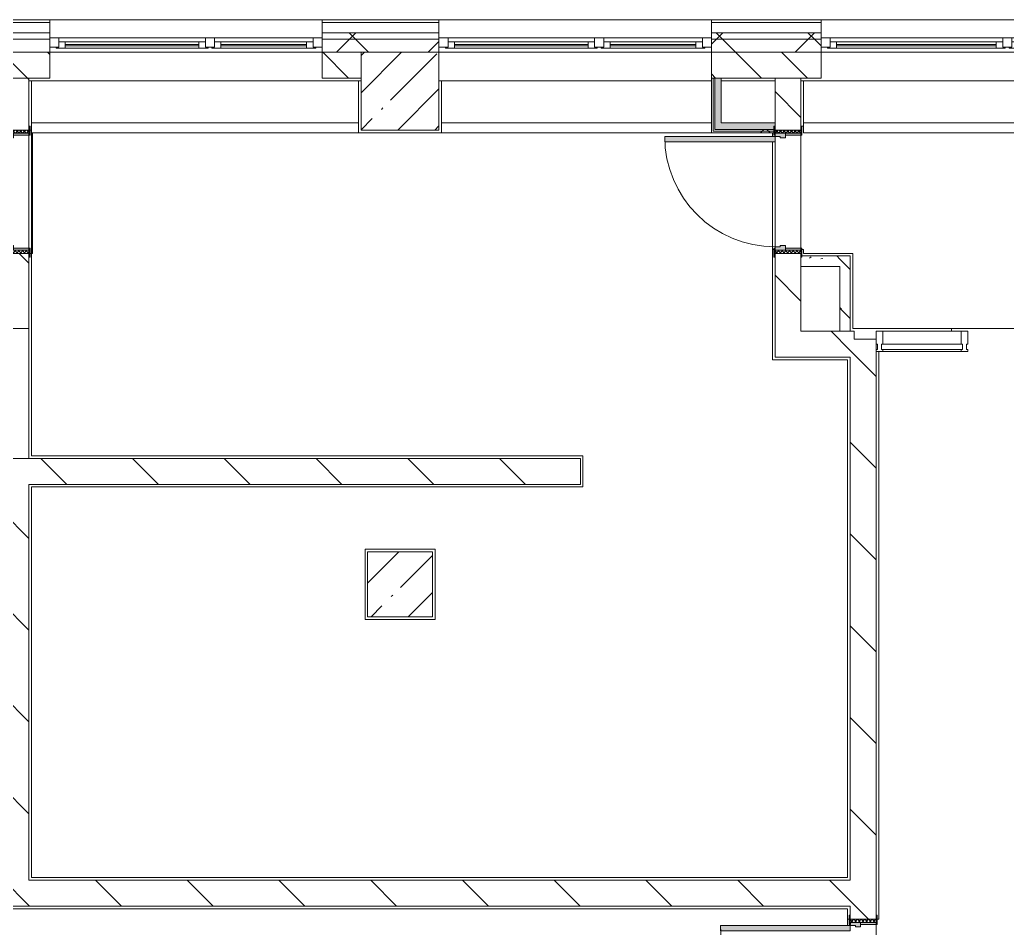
# Model space of a CAD drawing. Header units: millimetres. Extents: x 81671 to 282875, y -8553 to 29000.
# Drawn here: x 199288 to 206899, y 20350 to 27350 of the extents above; entities that cross this region are included whole.
import ezdxf

# ---------------------------------------------------------------- set-up
doc = ezdxf.new("R2010")
doc.units = ezdxf.units.MM
for name, color, linetype, lineweight, true_color in [('A-DOOR-5', 7, 'Continuous', 5, 0xe2e2e2), ('A-DOOR-6', 7, 'Continuous', 5, 0xaaaaaa), ('A-DOOR-FRAM-3', 7, 'Continuous', 5, 0xe2e2e2), ('A-DOOR-FRAM-4', 7, 'Continuous', 5, 0xaaaaaa), ('A-FLOR-3', 7, 'Continuous', 5, 0xaaaaaa), ('I-WALL-4', 7, 'Continuous', 9, 0xe7e7e7), ('I-WALL-7', 7, 'Continuous', 5, 0x787878)]:
    doc.layers.add(name, color=color, linetype=linetype, lineweight=lineweight, true_color=true_color)
for name, color, linetype, lineweight in [('A-GLAZ-3', 7, 'Continuous', 5), ('A-GLAZ-CWMG-2', 7, 'Continuous', 5), ('A-WALL', 7, 'Continuous', 9), ('A-WALL-4', 7, 'Continuous', 5), ('I-WALL-5', 7, 'Continuous', 5), ('S-COLS-2', 7, 'Continuous', 5)]:
    doc.layers.add(name, color=color, linetype=linetype, lineweight=lineweight)
pattern_1 = [(135, (147759.1, 0), (-353.5534, -353.5534), [])]
pattern_2 = [(135, (1826.41, 164.685), (-14.14214, -14.14214), []), (225, (1826.41, 164.685), (14.14214, -14.14214), [])]
pattern_3 = [(45, (-296.384, 164.685), (-14.1421, 14.1421), []), (135, (-296.384, 164.685), (-14.1421, -14.1421), [])]
pattern_4 = [(45, (147759.1, 0), (-353.5534, 353.5534), []), (135, (147759.1, 0), (-353.5534, -353.5534), [])]
pattern_5 = [(135, (147759.1, 0), (-377.1708, -377.1708), [533.4, -88.9, 17.78, -88.9]), (135, (147759.1, 376.94), (-377.1708, -377.1708), []), (50, (147759.1, 0), (637.6445, -55.7866), [66.675, -733.425]), (355, (147759.1, 0), (-123.3494, 668.699), [53.34, -586.74]), (100.451, (147812.23, -4.65), (514.299, 612.908), [56.665, -623.315]), (46.184, (147759.1, 177.8), (948.776, -147.15), [100.012, -1100.137]), (96.636, (147838.2, 165.5), (830.909, 865.997), [84.998, -934.973]), (351.184, (147759.1, 177.8), (830.918, 865.988), [80.01, -880.11]), (21, (147848, 133.35), (530.6506, -357.9283), [66.675, -733.425]), (326, (147848, 133.35), (216.308, 644.6585), [53.34, -586.74]), (71.451, (147892.2, 103.5), (746.9596, 286.7243), [56.665, -623.315]), (37.5, (147759.1, 0), (10.8105, 295.9426), [16.764, -562.864, 16.764, -578.866, -588.962]), (37.5, (147759.1, 0), (10.8105, 295.9426), [-1175.258, 16.764, -572.198]), (7.5, (147759.1, 0), (233.8692, 350.6318), [16.764, -322.834, 16.764, -549.529, -224.472]), (7.5, (147759.1, 0), (233.8692, 350.6318), [-905.891, 16.764, -207.708]), (327.5, (147560.85, 0), (474.5678, -20.0513), [16.764, -205.486, 16.764, -676.656, -920.115]), (327.5, (147560.85, 0), (474.5678, -20.0513), [-915.67, 16.764, -903.351]), (317.5, (147471.95, 0), (518.4522, 88.9934), [16.764, -272.161, 16.764, -443.738, -653.415]), (317.5, (147471.95, 0), (518.4522, 88.9934), [-749.427, 16.764, -636.651])]
pattern_6 = [(45, (147759.1, 0), (-530.33, 530.33), []), (135, (147759.1, 0), (-530.33, -530.33), [])]

# ---------------------------------------------------------------- blocks, each defined once
blk = doc.blocks.new('Прямоугольный импост - Импост структурный с накладкой - 160мм Темный-32302292-1_4_3_птичка')
at = {"layer": 'A-GLAZ-CWMG-2'}
for p, q in [((-50, 40), (-50, 140)), ((-50, 140), (0, 140)), ((0, 140), (0, 40)), ((-40, 40), (-50, 40)), ((-50, -17), (-50, 0)), ((-50, 0), (-40, 0)), ((-40, 0), (-40, 40)), ((-10, 40), (-10, 0)), ((0, 40), (-10, 40)), ((-10, 0), (0, 0)), ((0, 0), (0, -17)), ((0, -17), (-50, -17))]:
    blk.add_line(p, q, dxfattribs=at)
blk = doc.blocks.new('110_Дверь_СКБ_1Ст_Внутренняя1 - Д-11л 950х2100-32173567-1_4_3_птичка')
at = {"layer": 'A-DOOR-5'}
h = blk.add_hatch(color=256, dxfattribs=at)
h.paths.add_polyline_path([(-437.5, 20), (-402.5, 20), (-402.5, 60), (-412.5, 60), (-412.5, 100), (-437.5, 100)])
h.paths.add_polyline_path([(427.5, 44), (427.5, 20), (462.5, 20), (462.5, 100), (437.5, 100), (437.5, 60), (427.5, 60)])
at = {"layer": 'A-DOOR-6'}
h = blk.add_hatch(dxfattribs=at)
h.set_pattern_fill('FP_6', color=256, style=0, pattern_type=2)
h.set_pattern_definition(pattern_2)
h.paths.add_polyline_path([(462.5, -100), (487.5, -100), (487.5, 100), (462.5, 100)])
at = {"layer": 'A-DOOR-FRAM-3'}
for points in [[(397.5, 637.3), (397.5, 100), (437.5, 100), (437.5, 950), (397.5, 950), (397.5, 705.6)], [(-492.5, 100), (-422.5, 100), (-422.5, 108), (-492.5, 108)], [(447.5, 100), (517.5, 100), (517.5, 108), (447.5, 108)], [(-437.5, -100), (-422.5, -100), (-422.5, 20), (-437.5, 20)], [(447.5, -100), (462.5, -100), (462.5, 20), (447.5, 20)], [(-492.5, -100), (-492.5, -108), (-422.5, -108), (-422.5, -100), (-482.5, -100)], [(447.5, -102.3), (447.5, -108), (517.5, -108), (517.5, -100), (447.5, -100)]]:
    blk.add_hatch(color=256, dxfattribs=at).paths.add_polyline_path(points)
at = {"layer": 'A-DOOR-FRAM-4'}
h = blk.add_hatch(dxfattribs=at)
h.set_pattern_fill('FP_7', color=256, style=0, pattern_type=2)
h.set_pattern_definition(pattern_3)
h.paths.add_polyline_path([(-462.5, -100), (-437.5, -100), (-437.5, 100), (-462.5, 100)])
at = {"layer": 'A-DOOR-6'}
for p, q in [((437.5, 950), (397.5, 950)), ((397.5, 950), (397.5, 100)), ((437.5, 100), (437.5, 950)), ((397.5, 100), (437.5, 100))]:
    blk.add_line(p, q, dxfattribs=at)
blk.add_arc((437.5, 100), 850, 90, 180, dxfattribs=at)
at = {"layer": 'A-DOOR-FRAM-4'}
for p, q in [((-422.5, 108), (-492.5, 108)), ((-492.5, 108), (-492.5, 100)), ((-492.5, 100), (-422.5, 100)), ((-437.5, 100), (-462.5, 100)), ((-462.5, 100), (-462.5, -100)), ((-412.5, 100), (-437.5, 100)), ((-437.5, 100), (-437.5, 20)), ((-437.5, -100), (-437.5, 100)), ((-422.5, 100), (-437.5, 100)), ((-437.5, 100), (-437.5, 99)), ((-437.5, 99), (-422.5, 99)), ((-422.5, 100), (-422.5, 108)), ((-422.5, 99), (-422.5, 100)), ((-412.5, 60), (-412.5, 100)), ((437.5, 100), (437.5, 60)), ((462.5, 100), (437.5, 100)), ((517.5, 108), (447.5, 108)), ((447.5, 108), (447.5, 100)), ((462.5, 100), (447.5, 100)), ((447.5, 100), (447.5, 99)), ((447.5, 100), (517.5, 100)), ((447.5, 99), (462.5, 99)), ((462.5, 20), (462.5, 100)), ((487.5, 100), (462.5, 100)), ((462.5, 100), (462.5, -100)), ((462.5, 99), (462.5, 100)), ((487.5, -100), (487.5, 100)), ((517.5, 100), (517.5, 108)), ((-437.5, 20), (-402.5, 20)), ((-422.5, 20), (-437.5, 20)), ((-437.5, 20), (-437.5, -100)), ((-422.5, -100), (-422.5, 20)), ((-402.5, 60), (-412.5, 60)), ((-402.5, 20), (-402.5, 60)), ((437.5, 60), (427.5, 60)), ((427.5, 60), (427.5, 20)), ((427.5, 20), (462.5, 20)), ((462.5, 20), (447.5, 20)), ((447.5, 20), (447.5, -100)), ((462.5, -100), (462.5, 20)), ((-422.5, -100), (-492.5, -100)), ((-492.5, -100), (-492.5, -108)), ((-492.5, -108), (-422.5, -108)), ((-462.5, -100), (-437.5, -100)), ((-437.5, -100), (-422.5, -100)), ((-422.5, -108), (-422.5, -100)), ((447.5, -100), (462.5, -100)), ((517.5, -100), (447.5, -100)), ((447.5, -100), (447.5, -108)), ((447.5, -108), (517.5, -108)), ((462.5, -100), (487.5, -100)), ((517.5, -108), (517.5, -100))]:
    blk.add_line(p, q, dxfattribs=at)
blk = doc.blocks.new('PNS_Панель прямоугольная - Нр_Стекло - 40мм-32305525-1_4_3_птичка')
at = {"layer": 'A-GLAZ-3'}
for p, q in [((-312.5, 0), (312.5, 0)), ((302.5, 0), (-302.5, 0)), ((-302.5, -40), (302.5, -40))]:
    blk.add_line(p, q, dxfattribs=at)
blk = doc.blocks.new('Прямоугольный импост - Импост структурный с накладкой - 160мм Темный-32302294-1_4_3_птичка')
at = {"layer": 'A-GLAZ-CWMG-2'}
for p, q in [((-25, 40), (-25, 140)), ((-25, 140), (25, 140)), ((25, 140), (25, 40)), ((-15, 40), (-25, 40)), ((-25, -17), (-25, 0)), ((-25, 0), (-15, 0)), ((-15, 0), (-15, 40)), ((15, 40), (15, 0)), ((25, 40), (15, 40)), ((15, 0), (25, 0)), ((25, 0), (25, -17)), ((25, -17), (-25, -17))]:
    blk.add_line(p, q, dxfattribs=at)
blk = doc.blocks.new('Прямоугольный импост - Импост структурный с накладкой - 160мм Темный-32305521-1_4_3_птичка')
at = {"layer": 'A-GLAZ-CWMG-2'}
for p, q in [((58180, 24950), (58785, 24950)), ((58180, 24793), (58785, 24793))]:
    blk.add_line(p, q, dxfattribs=at)
blk = doc.blocks.new('BSC_Колонна _Прямоугольная - 500х500-33455413-1_4_3_птичка')
at = {"layer": 'S-COLS-2'}
h = blk.add_hatch(dxfattribs=at)
h.set_pattern_fill('FP_165', color=256, style=0, pattern_type=2)
h.set_pattern_definition([(45, (-54460, -23000), (-285.123, 285.123), []), (45, (-54174.88, -23000), (-285.123, 285.123), [504.031, -100.806, 16.764, -84.042])])
h.paths.add_polyline_path([(-244.2, -250), (250, -250), (250, 250), (-250, 250), (-250, -250)])
for p, q in [((250, 250), (-250, 250)), ((-250, 250), (-250, -250)), ((250, -250), (250, 250)), ((-250, -250), (250, -250))]:
    blk.add_line(p, q, dxfattribs=at)
blk = doc.blocks.new('120_Окно_СКБ_2Ст - 120_Окно_СКБ_2Ст 2100х2400 _мал створка справа_-19092174-1_4_3_птичка')
at = {"layer": 'A-GLAZ-3'}
for p, q in [((-1050, -75), (-1050, -5)), ((-1050, -5), (-980, -5)), ((1050, -5), (-1050, -5)), ((-980, -75), (-1050, -75)), ((-1050, -75), (-1000, -75)), ((-980, -75), (-1000, -75)), ((-1000, -75), (-1000, -85)), ((-980, -5), (-980, -75)), ((150, -35), (-980, -35)), ((-980, -35), (-980, -75)), ((-930, -85), (-930, -35)), ((-930, -55), (100, -55)), ((100, -65), (-930, -65)), ((100, -85), (100, -35)), ((150, -75), (150, -5)), ((150, -5), (220, -5)), ((150, -75), (150, -35)), ((220, -75), (150, -75)), ((170, -75), (150, -75)), ((170, -75), (200, -75)), ((170, -85), (170, -75)), ((220, -75), (200, -75)), ((200, -75), (200, -85)), ((220, -5), (220, -75)), ((980, -35), (220, -35)), ((220, -35), (220, -75)), ((270, -85), (270, -35)), ((270, -55), (930, -55)), ((930, -65), (270, -65)), ((930, -85), (930, -35)), ((980, -75), (980, -5)), ((980, -5), (1050, -5)), ((980, -75), (980, -35)), ((1050, -75), (980, -75)), ((1000, -75), (980, -75)), ((1000, -75), (1050, -75)), ((1000, -85), (1000, -75)), ((1050, -5), (1050, -75)), ((-1000, -85), (170, -85)), ((170, -85), (-1000, -85)), ((200, -85), (1000, -85)), ((1000, -85), (200, -85))]:
    blk.add_line(p, q, dxfattribs=at)
blk = doc.blocks.new('120_Окно_СКБ_2Ст - 120_Окно_СКБ_2Ст 2300х2400 _мал створка справа_-19949978-1_4_3_птичка')
at = {"layer": 'A-GLAZ-3'}
for p, q in [((-1150, -75), (-1150, -5)), ((-1150, -5), (-1080, -5)), ((1150, -5), (-1150, -5)), ((-1080, -75), (-1150, -75)), ((-1150, -75), (-1100, -75)), ((-1080, -75), (-1100, -75)), ((-1100, -75), (-1100, -85)), ((-1080, -5), (-1080, -75)), ((250, -35), (-1080, -35)), ((-1080, -35), (-1080, -75)), ((-1030, -85), (-1030, -35)), ((-1030, -55), (200, -55)), ((200, -65), (-1030, -65)), ((200, -85), (200, -35)), ((250, -75), (250, -5)), ((250, -5), (320, -5)), ((250, -75), (250, -35)), ((320, -75), (250, -75)), ((270, -75), (250, -75)), ((270, -75), (300, -75)), ((270, -85), (270, -75)), ((320, -75), (300, -75)), ((300, -75), (300, -85)), ((320, -5), (320, -75)), ((1080, -35), (320, -35)), ((320, -35), (320, -75)), ((370, -85), (370, -35)), ((370, -55), (1030, -55)), ((1030, -65), (370, -65)), ((1030, -85), (1030, -35)), ((1080, -75), (1080, -5)), ((1080, -5), (1150, -5)), ((1080, -75), (1080, -35)), ((1150, -75), (1080, -75)), ((1100, -75), (1080, -75)), ((1100, -75), (1150, -75)), ((1100, -85), (1100, -75)), ((1150, -5), (1150, -75)), ((-1100, -85), (270, -85)), ((270, -85), (-1100, -85)), ((300, -85), (1100, -85)), ((1100, -85), (300, -85))]:
    blk.add_line(p, q, dxfattribs=at)
blk = doc.blocks.new('110_Дверь_СКБ_1Ст_Внутренняя1 - Д-26л 950х2100 EIW30-32941023-1_4_3_птичка')
at = {"layer": 'A-DOOR-5'}
h = blk.add_hatch(color=256, dxfattribs=at)
h.paths.add_polyline_path([(-437.5, 92.9), (-437.5, 20), (-402.5, 20), (-407.2, 60), (-412.5, 65.8), (-412.5, 100), (-437.5, 94.9), (-437.5, 94)])
h.paths.add_polyline_path([(427.5, 20), (462.5, 20), (462.5, 100), (437.5, 100), (437.5, 60), (427.5, 60), (427.5, 44)])
at = {"layer": 'A-DOOR-6'}
h = blk.add_hatch(dxfattribs=at)
h.set_pattern_fill('FP_6', color=256, style=0, pattern_type=2)
h.set_pattern_definition(pattern_2)
h.paths.add_polyline_path([(462.5, 100), (467.5, -100), (487.5, -100), (487.5, 100)])
at = {"layer": 'A-DOOR-FRAM-3'}
for points in [[(397.5, 120), (397.5, 100), (437.5, 100), (437.5, 950), (397.5, 950), (397.5, 608.8)], [(-492.5, 108), (-492.5, 100), (-422.5, 100), (-422.5, 108), (-483.6, 108)], [(447.5, 100), (517.5, 100), (517.5, 108), (447.5, 108)], [(-437.5, -0.4), (-437.5, -100), (-422.5, -100), (-422.5, 20), (-437.5, 20)], [(447.5, 20), (447.5, -100), (462.5, -100), (462.5, 20)], [(-492.5, -100), (-492.5, -108), (-422.5, -108), (-422.5, -100), (-462.5, -100)], [(447.5, -108), (517.5, -108), (517.5, -100), (447.5, -100)]]:
    blk.add_hatch(color=256, dxfattribs=at).paths.add_polyline_path(points)
at = {"layer": 'A-DOOR-FRAM-4'}
h = blk.add_hatch(dxfattribs=at)
h.set_pattern_fill('FP_7', color=256, style=0, pattern_type=2)
h.set_pattern_definition(pattern_3)
h.paths.add_polyline_path([(-462.5, 100), (-462.5, -100), (-437.5, -100), (-443.3, 100), (-446.3, 100)])
at = {"layer": 'A-DOOR-6'}
for p, q in [((437.5, 950), (397.5, 950)), ((397.5, 950), (397.5, 100)), ((437.5, 100), (437.5, 950)), ((397.5, 100), (437.5, 100))]:
    blk.add_line(p, q, dxfattribs=at)
blk.add_arc((437.5, 100), 850, 90, 180, dxfattribs=at)
at = {"layer": 'A-DOOR-FRAM-4'}
for p, q in [((-422.5, 108), (-492.5, 108)), ((-492.5, 108), (-492.5, 100)), ((-492.5, 100), (-422.5, 100)), ((-437.5, 100), (-462.5, 100)), ((-462.5, 100), (-462.5, -100)), ((-412.5, 100), (-437.5, 100)), ((-437.5, 100), (-437.5, 20)), ((-437.5, -100), (-437.5, 100)), ((-422.5, 100), (-437.5, 100)), ((-437.5, 100), (-437.5, 99)), ((-437.5, 99), (-422.5, 99)), ((-422.5, 100), (-422.5, 108)), ((-422.5, 99), (-422.5, 100)), ((-412.5, 60), (-412.5, 100)), ((437.5, 100), (437.5, 60)), ((462.5, 100), (437.5, 100)), ((517.5, 108), (447.5, 108)), ((447.5, 108), (447.5, 100)), ((462.5, 100), (447.5, 100)), ((447.5, 100), (447.5, 99)), ((447.5, 100), (517.5, 100)), ((447.5, 99), (462.5, 99)), ((462.5, 20), (462.5, 100)), ((487.5, 100), (462.5, 100)), ((462.5, 100), (462.5, -100)), ((462.5, 99), (462.5, 100)), ((487.5, -100), (487.5, 100)), ((517.5, 100), (517.5, 108)), ((-437.5, 20), (-402.5, 20)), ((-422.5, 20), (-437.5, 20)), ((-437.5, 20), (-437.5, -100)), ((-422.5, -100), (-422.5, 20)), ((-402.5, 60), (-412.5, 60)), ((-402.5, 20), (-402.5, 60)), ((437.5, 60), (427.5, 60)), ((427.5, 60), (427.5, 20)), ((427.5, 20), (462.5, 20)), ((462.5, 20), (447.5, 20)), ((447.5, 20), (447.5, -100)), ((462.5, -100), (462.5, 20)), ((-422.5, -100), (-492.5, -100)), ((-492.5, -100), (-492.5, -108)), ((-492.5, -108), (-422.5, -108)), ((-462.5, -100), (-437.5, -100)), ((-437.5, -100), (-422.5, -100)), ((-422.5, -108), (-422.5, -100)), ((447.5, -100), (462.5, -100)), ((517.5, -100), (447.5, -100)), ((447.5, -100), (447.5, -108)), ((447.5, -108), (517.5, -108)), ((462.5, -100), (487.5, -100)), ((517.5, -108), (517.5, -100))]:
    blk.add_line(p, q, dxfattribs=at)
blk = doc.blocks.new('110_Дверь_СКБ_1Ст_Внутренняя1 - Д-12 EIW 1100x2100h_кладовые _все__ коридор _между помещениями блока столовой__ моечные _все_-32936079-1_4_3_птичка')
at = {"layer": 'A-DOOR-5'}
h = blk.add_hatch(color=256, dxfattribs=at)
h.paths.add_polyline_path([(-512.5, 20), (-477.5, 20), (-477.5, 60), (-487.5, 60), (-487.5, 100), (-512.5, 100)])
h.paths.add_polyline_path([(502.5, 44), (502.5, 20), (537.5, 20), (537.5, 100), (512.5, 100), (512.5, 60), (502.5, 60)])
at = {"layer": 'A-DOOR-6'}
h = blk.add_hatch(dxfattribs=at)
h.set_pattern_fill('FP_27', color=256, style=0, pattern_type=2)
h.set_pattern_definition([(135, (1751.41, 164.685), (-14.14214, -14.14214), []), (225, (1751.41, 164.685), (14.14214, -14.14214), [])])
h.paths.add_polyline_path([(537.5, -100), (562.5, -100), (562.5, 100), (537.5, 100)])
at = {"layer": 'A-DOOR-FRAM-3'}
for points in [[(472.5, 120), (472.5, 100), (512.5, 100), (512.5, 1100), (472.5, 1100), (472.5, 178.7)], [(-567.5, 100), (-497.5, 100), (-497.5, 108), (-567.5, 108)], [(522.5, 100), (592.5, 100), (592.5, 108), (522.5, 108)], [(-512.5, -100), (-497.5, -100), (-497.5, 20), (-512.5, 20)], [(522.5, -100), (537.5, -100), (537.5, 20), (522.5, 20)], [(-567.5, -108), (-497.5, -108), (-497.5, -100), (-567.5, -100)], [(522.5, -108), (592.5, -108), (592.5, -100), (522.5, -100)]]:
    blk.add_hatch(color=256, dxfattribs=at).paths.add_polyline_path(points)
at = {"layer": 'A-DOOR-FRAM-4'}
h = blk.add_hatch(dxfattribs=at)
h.set_pattern_fill('FP_28', color=256, style=0, pattern_type=2)
h.set_pattern_definition([(45, (-371.384, 164.685), (-14.1421, 14.1421), []), (135, (-371.384, 164.685), (-14.1421, -14.1421), [])])
h.paths.add_polyline_path([(-537.5, -100), (-512.5, -100), (-512.5, 100), (-537.5, 100)])
at = {"layer": 'A-DOOR-6'}
for p, q in [((512.5, 1100), (472.5, 1100)), ((472.5, 1100), (472.5, 100)), ((512.5, 100), (512.5, 1100)), ((472.5, 100), (512.5, 100))]:
    blk.add_line(p, q, dxfattribs=at)
blk.add_arc((512.5, 100), 1000, 90, 180, dxfattribs=at)
at = {"layer": 'A-DOOR-FRAM-4'}
for p, q in [((-497.5, 108), (-567.5, 108)), ((-567.5, 108), (-567.5, 100)), ((-567.5, 100), (-497.5, 100)), ((-512.5, 100), (-537.5, 100)), ((-537.5, 100), (-537.5, -100)), ((-487.5, 100), (-512.5, 100)), ((-512.5, 100), (-512.5, 20)), ((-512.5, -100), (-512.5, 100)), ((-497.5, 100), (-512.5, 100)), ((-512.5, 100), (-512.5, 99)), ((-512.5, 99), (-497.5, 99)), ((-497.5, 100), (-497.5, 108)), ((-497.5, 99), (-497.5, 100)), ((-487.5, 60), (-487.5, 100)), ((512.5, 100), (512.5, 60)), ((537.5, 100), (512.5, 100)), ((592.5, 108), (522.5, 108)), ((522.5, 108), (522.5, 100)), ((537.5, 100), (522.5, 100)), ((522.5, 100), (522.5, 99)), ((522.5, 100), (592.5, 100)), ((522.5, 99), (537.5, 99)), ((537.5, 20), (537.5, 100)), ((562.5, 100), (537.5, 100)), ((537.5, 100), (537.5, -100)), ((537.5, 99), (537.5, 100)), ((562.5, -100), (562.5, 100)), ((592.5, 100), (592.5, 108)), ((-512.5, 20), (-477.5, 20)), ((-497.5, 20), (-512.5, 20)), ((-512.5, 20), (-512.5, -100)), ((-497.5, -100), (-497.5, 20)), ((-477.5, 60), (-487.5, 60)), ((-477.5, 20), (-477.5, 60)), ((512.5, 60), (502.5, 60)), ((502.5, 60), (502.5, 20)), ((502.5, 20), (537.5, 20)), ((537.5, 20), (522.5, 20)), ((522.5, 20), (522.5, -100)), ((537.5, -100), (537.5, 20)), ((-497.5, -100), (-567.5, -100)), ((-567.5, -100), (-567.5, -108)), ((-567.5, -108), (-497.5, -108)), ((-537.5, -100), (-512.5, -100)), ((-512.5, -100), (-497.5, -100)), ((-497.5, -108), (-497.5, -100)), ((522.5, -100), (537.5, -100)), ((592.5, -100), (522.5, -100)), ((522.5, -100), (522.5, -108)), ((522.5, -108), (592.5, -108)), ((537.5, -100), (562.5, -100)), ((592.5, -108), (592.5, -100))]:
    blk.add_line(p, q, dxfattribs=at)
blk = doc.blocks.new('DOR_Проход в стене_Прямоугольный - 1000x1500-23441848-1_4_3_птичка')
at = {"layer": 'A-DOOR-6'}
for p, q in [((500, 100), (-500, 100)), ((500, -100), (-500, -100))]:
    blk.add_line(p, q, dxfattribs=at)
blk = doc.blocks.new('Зашивка приборов отопления7 - Зашивка приборов отопления-33277170-1_4_3_птичка')
at = {"layer": 'A-WALL-4'}
for p, q in [((51619.5, 26880), (51619.5, 26555)), ((54140, 26880), (51619.5, 26880)), ((54140, 26555), (54140, 26880)), ((51619.5, 26555), (54140, 26555)), ((54140, 26555), (51619.5, 26555)), ((51619.5, 26555), (51619.5, 26480)), ((54140, 26480), (54140, 26555)), ((51619.5, 26480), (54140, 26480))]:
    blk.add_line(p, q, dxfattribs=at)
blk = doc.blocks.new('Зашивка приборов отопления8 - Зашивка приборов отопления-33277697-1_4_3_птичка')
at = {"layer": 'A-WALL-4'}
for p, q in [((52060.5, 26880), (52060.5, 26555)), ((54140, 26880), (52060.5, 26880)), ((54140, 26555), (52060.2, 26555)), ((52060.2, 26555), (52060.2, 26480)), ((52060.5, 26555), (54140, 26555)), ((52060.2, 26480), (54140, 26480))]:
    blk.add_line(p, q, dxfattribs=at)
blk = doc.blocks.new('Зашивка приборов отопления9 - Зашивка приборов отопления-33277916-1_4_3_птичка')
at = {"layer": 'A-WALL-4'}
for p, q in [((51570, 26880), (51570, 26555)), ((54140, 26880), (51570, 26880)), ((54140, 26555), (54140, 26880)), ((51570, 26555), (54140, 26555)), ((54140, 26555), (51570, 26555)), ((51570, 26555), (51570, 26480)), ((54140, 26480), (54140, 26555)), ((51570, 26480), (54140, 26480))]:
    blk.add_line(p, q, dxfattribs=at)

msp = doc.modelspace()

# ---------------------------------------------------------------- hatches: boundary and pattern name
at = {"layer": 'A-WALL-4'}
h = msp.add_hatch(dxfattribs=at)
h.set_pattern_fill('FP_118', color=256, style=0, pattern_type=2)
h.set_pattern_definition(pattern_4)
h.paths.add_polyline_path([(232509.1, 27200), (232729.1, 27200), (232729.1, 27250), (228109.1, 27250), (228109.1, 27200), (232507.4, 27200)])
h.paths.add_polyline_path([(214869.1, 27200), (214869.1, 27250), (213919.1, 27250), (213919.1, 27200), (214519.1, 27200)])
h.paths.add_polyline_path([(218069.1, 27200), (218569.1, 27200), (218569.1, 27250), (215969.1, 27250), (215969.1, 27200), (216040.3, 27200)])
h.paths.add_polyline_path([(220669.1, 27200), (222009.1, 27200), (222009.1, 27250), (220669.1, 27250), (220669.1, 27210)])
h.paths.add_polyline_path([(225009.1, 27200), (225009.1, 27250), (224109.1, 27250), (224109.1, 27200), (224509.1, 27200)])
h.paths.add_polyline_path([(208519.1, 27200), (208819.1, 27200), (208819.1, 27250), (207764.1, 27250), (207764.1, 27200)])
h.paths.add_polyline_path([(205464.1, 27200), (205464.1, 27250), (204619.1, 27250), (204619.1, 27200), (205309.1, 27200)])
h.paths.add_polyline_path([(201919.1, 27200), (202519.1, 27200), (202519.1, 27250), (201619.1, 27250), (201619.1, 27200)])
h.paths.add_polyline_path([(199259.5, 27200), (199519.1, 27200), (199519.1, 27250), (198619.1, 27250), (198619.1, 27200)])
h.paths.add_polyline_path([(196113.1, 27200), (196519.1, 27200), (196519.1, 27250), (195419.1, 27250), (195419.1, 27200), (195919.1, 27200)])
h.paths.add_polyline_path([(190869.1, 27200), (192319.1, 27200), (192319.1, 27250), (189919.1, 27250), (189919.1, 27200), (190539.1, 27200)])
h = msp.add_hatch(dxfattribs=at)
h.set_pattern_fill('FP_118', color=256, style=0, pattern_type=2)
h.set_pattern_definition(pattern_4)
h.paths.add_polyline_path([(190519.1, 27100), (192319.1, 27100), (192319.1, 27200), (189919.1, 27200), (189919.1, 27100)])
h.paths.add_polyline_path([(201619.1, 27100), (202519.1, 27100), (202519.1, 27200), (201619.1, 27200), (201619.1, 27140)])
h.paths.add_polyline_path([(231859.1, 27100), (232729.1, 27100), (232724.5, 27200), (228109.1, 27198.1), (228109.1, 27100), (231772.4, 27100)])
h.paths.add_polyline_path([(199359.1, 27100), (199519.1, 27100), (199519.1, 27200), (198619.1, 27200), (198619.1, 27100), (199259.5, 27100)])
h.paths.add_polyline_path([(204619.1, 27100), (205464.1, 27100), (205464.1, 27200), (204619.1, 27200), (204619.1, 27140)])
h.paths.add_polyline_path([(207764.1, 27100), (208819.1, 27100), (208819.1, 27200), (207764.1, 27200), (207764.1, 27140)])
h.paths.add_polyline_path([(213919.1, 27100), (214837.1, 27102), (214837.1, 27110), (214869.1, 27110), (214869.1, 27200), (213919.1, 27200), (213919.1, 27140)])
h.paths.add_polyline_path([(196519.1, 27100), (196519.1, 27200), (195419.1, 27200), (195419.1, 27100), (196113.1, 27100)])
h.paths.add_polyline_path([(224509.1, 27100), (225009.1, 27100), (225009.1, 27200), (224109.1, 27200), (224109.1, 27100), (224430.8, 27100)])
h.paths.add_polyline_path([(221299.1, 27100), (222009.1, 27100), (222009.1, 27200), (220669.1, 27200), (220669.1, 27100), (221284.4, 27100)])
h.paths.add_polyline_path([(215969.1, 27100), (218569.1, 27100), (218569.1, 27200), (215969.1, 27200), (215969.1, 27110), (216001.1, 27110), (216001.1, 27102), (215969.1, 27102)])
h = msp.add_hatch(dxfattribs=at)
h.set_pattern_fill('FP_129', color=256, style=0, pattern_type=2)
h.set_pattern_definition([(135, (147759.1, 0), (-176.7767, -176.7767), [])])
h.paths.add_polyline_path([(215965.1, 26900), (218069.1, 26900), (218069.1, 27100), (215965.1, 27100)])
h.paths.add_polyline_path([(199359.1, 26900), (199519.1, 26900), (199519.1, 27100), (198619.1, 27100), (198619.1, 26900), (199259.5, 26900)])
h.paths.add_polyline_path([(201619.1, 26900), (201919.1, 26900), (201919.1, 27100), (201619.1, 27100), (201619.1, 26969.4)])
h.paths.add_polyline_path([(228409.1, 26900), (228409.1, 27100), (228109.1, 27100), (228109.1, 26900)])
h.paths.add_polyline_path([(224509.1, 26900), (224509.1, 27100), (224109.1, 27100), (224109.1, 26900), (224430.8, 26900)])
h.paths.add_polyline_path([(204619.1, 26900), (205464.1, 26900), (205464.1, 27100), (204619.1, 27100)])
h.paths.add_polyline_path([(208698.7, 26900), (208819.1, 26900), (208819.1, 27100), (208519.1, 27100), (208519.1, 26900)])
h.paths.add_polyline_path([(190519.1, 26900), (192319.1, 26900), (192319.1, 27100), (190519.1, 27100), (190519.1, 27061.4)])
h.paths.add_polyline_path([(207919.1, 26900), (207919.1, 27100), (207764.1, 27100), (207764.1, 26900)])
h.paths.add_polyline_path([(222009.1, 26900), (222009.1, 27100), (221799.1, 27100), (221799.1, 26900)])
h.paths.add_polyline_path([(221299.1, 26900), (221299.1, 27100), (220669.1, 27100), (220669.1, 26900), (221284.4, 26900)])
h.paths.add_polyline_path([(214819.1, 26900), (214819.1, 27100), (214519.1, 27100), (214519.1, 26900)])
h.paths.add_polyline_path([(195419.1, 26900), (195919.1, 26900), (195919.1, 27100), (195419.1, 27100), (195419.1, 27079.6)])
at = {"layer": 'I-WALL-4'}
for points in [[(204644.1, 26505), (204694.1, 26505), (204694.1, 26900), (204644.1, 26896.6), (204644.1, 26555)], [(205027.9, 26505), (205101.1, 26505), (205101.1, 26530), (205109.1, 26534.3), (205109.1, 26555), (204694.1, 26555), (204694.1, 26505)]]:
    msp.add_hatch(color=256, dxfattribs=at).paths.add_polyline_path(points)
at = {"layer": 'I-WALL-5'}
h = msp.add_hatch(dxfattribs=at)
h.set_pattern_fill('FP_128', color=256, style=0, pattern_type=2)
h.set_pattern_definition(pattern_1)
h.paths.add_polyline_path([(199259.5, 20520), (199359.1, 20520), (199359.1, 23970), (199159.1, 23970), (199159.1, 20520), (199170.5, 20520)])
h.paths.add_polyline_path([(199359.1, 24970), (199359.1, 25550), (199159.1, 25550), (199159.1, 24970), (199259.5, 24970)])
h.paths.add_polyline_path([(199251.9, 26500), (199359.1, 26500), (199359.1, 26900), (199159.1, 26895.5), (199159.1, 26500)])
h = msp.add_hatch(dxfattribs=at)
h.set_pattern_fill('FP_128', color=256, style=0, pattern_type=2)
h.set_pattern_definition(pattern_1)
h.paths.add_polyline_path([(205109.1, 24750), (205309.1, 24750), (205309.1, 25550), (205109.1, 25550), (205109.1, 25481.7)])
h.paths.add_polyline_path([(205109.1, 26500), (205309.1, 26500), (205309.1, 26900), (205109.1, 26900), (205109.1, 26530)])
h = msp.add_hatch(dxfattribs=at)
h.set_pattern_fill('FP_216', color=256, style=0, pattern_type=2)
h.set_pattern_definition(pattern_6)
h.paths.add_polyline_path([(205089.1, 26480), (205101.1, 26480), (205101.1, 26492.5), (204631.6, 26489.4), (204631.6, 26480), (205027.9, 26480)])
h = msp.add_hatch(dxfattribs=at)
h.set_pattern_fill('FP_216', color=256, style=0, pattern_type=2)
h.set_pattern_definition(pattern_6)
h.paths.add_polyline_path([(205027.9, 26492.5), (205101.1, 26492.7), (205101.1, 26505), (204644.1, 26505), (204644.1, 26492.5), (204694.1, 26492.5)])
h = msp.add_hatch(dxfattribs=at)
h.set_pattern_fill('FP_128', color=256, style=0, pattern_type=2)
h.set_pattern_definition(pattern_1)
h.paths.add_polyline_path([(205689.1, 24750), (205689.1, 24890), (205719.1, 24894.8), (205719.1, 24950), (205309.1, 24950), (205309.1, 24750), (205669.1, 24750)])
h = msp.add_hatch(dxfattribs=at)
h.set_pattern_fill('FP_128', color=256, style=0, pattern_type=2)
h.set_pattern_definition(pattern_1)
h.paths.add_polyline_path([(205889.1, 20720), (205889.1, 24890), (205689.1, 24890), (205689.1, 20720)])
h = msp.add_hatch(dxfattribs=at)
h.set_pattern_fill('FP_128', color=256, style=0, pattern_type=2)
h.set_pattern_definition(pattern_1)
h.paths.add_polyline_path([(202489.1, 23770), (203609.1, 23770), (203609.1, 23970), (199359.1, 23970), (199359.1, 23770), (201949.1, 23770)])
h = msp.add_hatch(dxfattribs=at)
h.set_pattern_fill('FP_128', color=256, style=0, pattern_type=2)
h.set_pattern_definition(pattern_1)
h.paths.add_polyline_path([(205669.1, 20520), (205889.1, 20520), (205889.1, 20720), (199359.1, 20720), (199359.1, 20520), (205089.1, 20520)])
h = msp.add_hatch(dxfattribs=at)
h.set_pattern_fill('FP_128', color=256, style=0, pattern_type=2)
h.set_pattern_definition(pattern_1)
h.paths.add_polyline_path([(205889.1, 18600), (205889.1, 19320), (205689.1, 19320), (205689.1, 18600)])
h.paths.add_polyline_path([(205889.1, 20420), (205889.1, 20520), (205689.1, 20520), (205689.1, 20420)])
at = {"layer": 'I-WALL-7'}
h = msp.add_hatch(dxfattribs=at)
h.set_pattern_fill('FP_127', color=256, style=0, pattern_type=2)
h.set_pattern_definition(pattern_5)
h.paths.add_polyline_path([(205552.3, 25450), (205609.1, 25450), (205609.1, 25530), (205317.1, 25530), (205317.1, 25520), (205309.1, 25520), (205309.1, 25450)])
h = msp.add_hatch(dxfattribs=at)
h.set_pattern_fill('FP_127', color=256, style=0, pattern_type=2)
h.set_pattern_definition(pattern_5)
h.paths.add_polyline_path([(205609.1, 24950), (205689.1, 24950), (205689.1, 25530), (205609.1, 25530), (205609.1, 24970)])
at = {"layer": 'S-COLS-2'}
h = msp.add_hatch(dxfattribs=at)
h.set_pattern_fill('FP_98', color=256, style=0, pattern_type=2)
h.set_pattern_definition([(45, (147759.1, 0), (-285.123, 285.123), []), (45, (148044.2, 0), (-285.123, 285.123), [504.031, -100.806, 16.764, -84.042])])
h.paths.add_polyline_path([(202519.1, 26500), (202519.1, 27100), (201919.1, 27100), (201919.1, 26500)])

# ---------------------------------------------------------------- linework, layer by layer
at = {"layer": 'A-FLOR-3'}
for p, q in [((202539.1, 26860), (202539.1, 26480)), ((199378.6, 26500), (199367.1, 26500)), ((205329.1, 26530), (205317.1, 26530)), ((199379.1, 26480), (199379.1, 23990)), ((199387.1, 25550), (199387.1, 26480)), ((202539.1, 26480), (201899.1, 26480)), ((205089.1, 26450), (205089.1, 26480)), ((205089.1, 26410), (205089.1, 24730)), ((205089.1, 25580), (205101.1, 25580)), ((205317.1, 25580), (205329.1, 25580)), ((205329.1, 25580), (205329.1, 25550)), ((199367.1, 25550), (199387.1, 25550)), ((205329.1, 25550), (205709.1, 25550)), ((205709.1, 25550), (205709.1, 24970)), ((205709.1, 24970), (214539.1, 24970)), ((206469.1, 24970), (206469.1, 24950)), ((205909.1, 24793), (205909.1, 20420)), ((205669.1, 24730), (205089.1, 24730)), ((205669.1, 20740), (205669.1, 24730)), ((199379.1, 23990), (203629.1, 23990)), ((203629.1, 23990), (203629.1, 23750)), ((203629.1, 23750), (199379.1, 23750)), ((199379.1, 23750), (199379.1, 20740)), ((201949.1, 22730), (201949.1, 23270)), ((201949.1, 23270), (202489.1, 23270)), ((202489.1, 23270), (202489.1, 22730)), ((202489.1, 22730), (201949.1, 22730)), ((199379.1, 20740), (205669.1, 20740)), ((205669.1, 20500), (199139.1, 20500)), ((205669.1, 20500), (205669.1, 20370)), ((205681.1, 20420), (205669.1, 20420)), ((205909.1, 20420), (205897.1, 20420))]:
    msp.add_line(p, q, dxfattribs=at)
at = {"layer": 'A-WALL'}
for p, q in [((199519.1, 27330), (198619.1, 27330)), ((202519.1, 27330), (201619.1, 27330)), ((205464.1, 27330), (204619.1, 27330)), ((199519.1, 27250), (198619.1, 27250)), ((202519.1, 27250), (201619.1, 27250)), ((205464.1, 27250), (204619.1, 27250)), ((199519.1, 27200), (198619.1, 27200)), ((202519.1, 27200), (201619.1, 27200)), ((205464.1, 27200), (204619.1, 27200)), ((199519.1, 27100), (198619.1, 27100)), ((198619.1, 27100), (199519.1, 27100)), ((201919.1, 27100), (201619.1, 27100)), ((201619.1, 27100), (201919.1, 27100)), ((205464.1, 27100), (204619.1, 27100)), ((204619.1, 27100), (205464.1, 27100)), ((199359.1, 26900), (199159.1, 26900)), ((204631.6, 26492.5), (204631.6, 26900)), ((204644.1, 26505), (204644.1, 26900)), ((205309.1, 26900), (205109.1, 26900)), ((205101.1, 26492.5), (204631.6, 26492.5)), ((205101.1, 26505), (204644.1, 26505)), ((205309.1, 25520), (205309.1, 25450)), ((205609.1, 24950), (205689.1, 24950))]:
    msp.add_line(p, q, dxfattribs=at)
at = {"layer": 'A-WALL-4'}
for p, q in [((189919.1, 27350), (214869.1, 27350)), ((199519.1, 27100), (199519.1, 27350)), ((201619.1, 27350), (201619.1, 27100)), ((202519.1, 27100), (202519.1, 27350)), ((204619.1, 27350), (204619.1, 27100)), ((205464.1, 27100), (205464.1, 27350)), ((199519.1, 26900), (199519.1, 27100)), ((201619.1, 27100), (199519.1, 27100)), ((201619.1, 27100), (201619.1, 26900)), ((201919.1, 26900), (201919.1, 27100)), ((204619.1, 27100), (201919.1, 27100)), ((204619.1, 27100), (204619.1, 26900)), ((205464.1, 26900), (205464.1, 27100)), ((207764.1, 27100), (205464.1, 27100)), ((199359.1, 26900), (199519.1, 26900)), ((201619.1, 26900), (201919.1, 26900)), ((204694.1, 26900), (205109.1, 26900)), ((205309.1, 26900), (205464.1, 26900))]:
    msp.add_line(p, q, dxfattribs=at)
at = {"layer": 'I-WALL-5'}
for p, q in [((199519.1, 27100), (201619.1, 27100)), ((202519.1, 27100), (204619.1, 27100)), ((205464.1, 27100), (207764.1, 27100)), ((199359.1, 26530), (199359.1, 26900)), ((201919.1, 26880), (199359.1, 26880)), ((204619.7, 26880), (202519.1, 26880)), ((204619.1, 26900), (204619.1, 26480)), ((204694.1, 26900), (204619.1, 26900)), ((204694.1, 26555), (204694.1, 26900)), ((205109.1, 26880), (204694.1, 26880)), ((205109.1, 26530), (205109.1, 26900)), ((205309.1, 26530), (205309.1, 26900)), ((207919.1, 26880), (205309.1, 26880)), ((205109.1, 26555), (204694.1, 26555)), ((199359.1, 26460), (199359.1, 25590)), ((204619.1, 26480), (205101.1, 26480)), ((205309.1, 26460), (205309.1, 25590)), ((205109.1, 25600), (205109.1, 26410)), ((199359.1, 25520), (199359.1, 23970)), ((205109.1, 25520), (205109.1, 24750)), ((205689.1, 25530), (205317.1, 25530)), ((205689.1, 24950), (205689.1, 25530)), ((205309.1, 25450), (205609.1, 25450)), ((205309.1, 24950), (205309.1, 25450)), ((205609.1, 25450), (205609.1, 24950)), ((199159.1, 24970), (199359.1, 24970)), ((205609.1, 24950), (205309.1, 24950)), ((205719.1, 24950), (205689.1, 24950)), ((205719.1, 24890), (205719.1, 24950)), ((205889.1, 24890), (205719.1, 24890)), ((205889.1, 20450), (205889.1, 24890)), ((205109.1, 24750), (205689.1, 24750)), ((205689.1, 24750), (205689.1, 20720)), ((203609.1, 23970), (199159.1, 23970)), ((203609.1, 23770), (203609.1, 23970)), ((199359.1, 20720), (199359.1, 23770)), ((199359.1, 23770), (203609.1, 23770)), ((205689.1, 20720), (199359.1, 20720)), ((199159.1, 20520), (205689.1, 20520)), ((205689.1, 20520), (205689.1, 20450)), ((205889.1, 20380), (205889.1, 19360))]:
    msp.add_line(p, q, dxfattribs=at)
at = {"layer": 'S-COLS-2'}
for p, q in [((202519.1, 27100), (201919.1, 27100)), ((201919.1, 27100), (201919.1, 26900)), ((202519.1, 26500), (202519.1, 27100)), ((201919.1, 26900), (201919.1, 26500)), ((201919.1, 26500), (202519.1, 26500))]:
    msp.add_line(p, q, dxfattribs=at)

# ---------------------------------------------------------------- block references
at = {"layer": 'A-DOOR-6'}
for name, p, rotation in [('110_Дверь_СКБ_1Ст_Внутренняя1 - Д-26л 950х2100 EIW30-32941023-1_4_3_птичка', (199259.1, 26012.5), 89.9999999999999), ('110_Дверь_СКБ_1Ст_Внутренняя1 - Д-11л 950х2100-32173567-1_4_3_птичка', (205209.1, 26012.5), 89.99999999999991), ('DOR_Проход в стене_Прямоугольный - 1000x1500-23441848-1_4_3_птичка', (199259.1, 24470), 89.9999999999999), ('110_Дверь_СКБ_1Ст_Внутренняя1 - Д-12 EIW 1100x2100h_кладовые _все__ коридор _между помещениями блока столовой__ моечные _все_-32936079-1_4_3_птичка', (205789.1, 19857.5), 89.99999999999991)]:
    msp.add_blockref(name, p, dxfattribs=dict(at, rotation=rotation))
at = {"layer": 'A-GLAZ-3'}
for name, p in [('120_Окно_СКБ_2Ст - 120_Окно_СКБ_2Ст 2100х2400 _мал створка справа_-19092174-1_4_3_птичка', (200569.1, 27215)), ('120_Окно_СКБ_2Ст - 120_Окно_СКБ_2Ст 2100х2400 _мал створка справа_-19092174-1_4_3_птичка', (203569.1, 27215)), ('120_Окно_СКБ_2Ст - 120_Окно_СКБ_2Ст 2300х2400 _мал створка справа_-19949978-1_4_3_птичка', (206614.1, 27215))]:
    msp.add_blockref(name, p, dxfattribs=at)
at = {"layer": 'A-GLAZ-3', "rotation": 180}
msp.add_blockref('PNS_Панель прямоугольная - Нр_Стекло - 40мм-32305525-1_4_3_птичка', (206241.6, 24810), dxfattribs=at)
at = {"layer": 'A-GLAZ-CWMG-2', "extrusion": (0, 0, -1)}
for name, p in [('Прямоугольный импост - Импост структурный с накладкой - 160мм Темный-32302292-1_4_3_птичка', (-205889.1, 24810)), ('Прямоугольный импост - Импост структурный с накладкой - 160мм Темный-32302294-1_4_3_птичка', (-206569.1, 24810))]:
    msp.add_blockref(name, p, dxfattribs=at)
at = {"layer": 'A-GLAZ-CWMG-2'}
msp.add_blockref('Прямоугольный импост - Импост структурный с накладкой - 160мм Темный-32305521-1_4_3_птичка', (147759.1, 0), dxfattribs=at)
at = {"layer": 'A-WALL-4'}
for name, p in [('Зашивка приборов отопления7 - Зашивка приборов отопления-33277170-1_4_3_птичка', (147759.1, 0)), ('Зашивка приборов отопления8 - Зашивка приборов отопления-33277697-1_4_3_птичка', (150479.1, 0)), ('Зашивка приборов отопления9 - Зашивка приборов отопления-33277916-1_4_3_птичка', (153759.1, 0))]:
    msp.add_blockref(name, p, dxfattribs=at)
at = {"layer": 'S-COLS-2'}
msp.add_blockref('BSC_Колонна _Прямоугольная - 500х500-33455413-1_4_3_птичка', (202219.1, 23000), dxfattribs=at)

doc.saveas('drawing.dxf')
